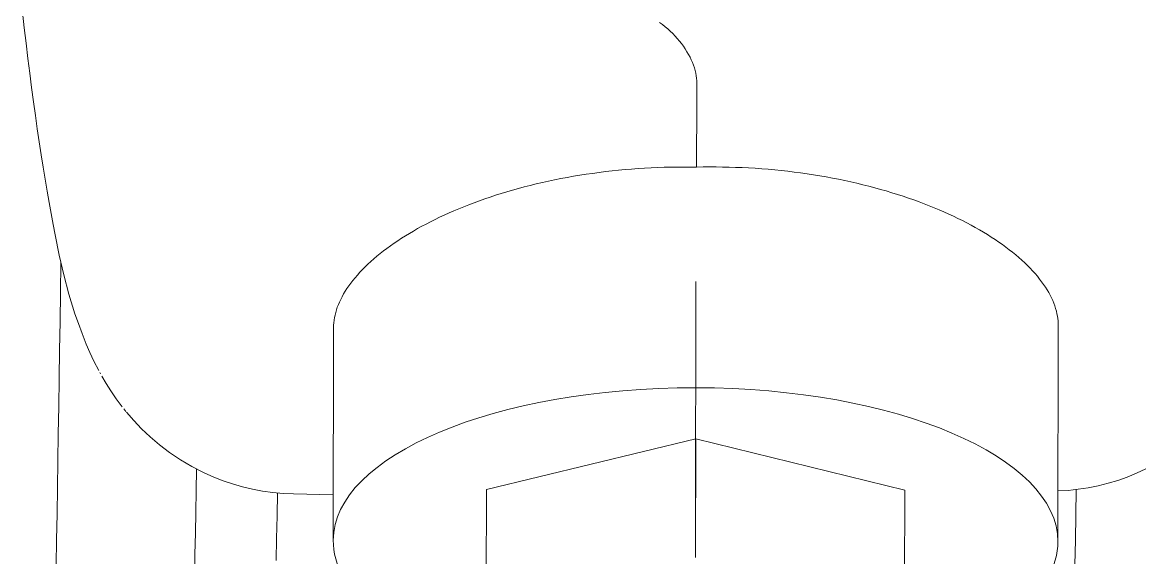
# Model space of a CAD drawing. Extents: x 766778 to 845620, y 133762 to 209800.
# Drawn here: x 786869.6 to 786954.5, y 190118.1 to 190158.8 of the extents above; entities that cross this region are included whole.
import ezdxf

# ---------------------------------------------------------------- set-up
doc = ezdxf.new("R2010")
doc.units = 0
doc.header["$MEASUREMENT"] = 0
doc.linetypes.add('CENTER', pattern=[2, 1.25, -0.25, 0.25, -0.25])
doc.layers.get('0').update_dxf_attribs({"color": 1, "linetype": 'CONTINUOUS'})
doc.layers.add('CENTER_LINES', color=1, linetype='CENTER')
doc.layers.add('LA-4748_SHOWN', color=2, linetype='CONTINUOUS', lineweight=53)

# ---------------------------------------------------------------- blocks, each defined once
blk = doc.blocks.new('ENGINE')
at = {"layer": 'CENTER_LINES', "color": 252, "linetype": 'Continuous', "lineweight": 5}
blk.add_line((945868.695, 204828.858), (945868.596, 204810.049), dxfattribs=at)
at = {"layer": 'LA-4748_SHOWN', "color": 252, "lineweight": 5}
for p, q in [((945817.775, 204848.289), (945817.639, 204849.487)), ((945817.911, 204847.116), (945817.775, 204848.289)), ((945865.998, 204848.536), (945866.214, 204848.373)), ((945866.214, 204848.373), (945866.421, 204848.206)), ((945866.421, 204848.206), (945866.621, 204848.035)), ((945866.621, 204848.035), (945866.813, 204847.86)), ((945866.813, 204847.86), (945866.998, 204847.68)), ((945866.998, 204847.68), (945867.174, 204847.496)), ((945867.174, 204847.496), (945867.343, 204847.307)), ((945818.047, 204845.969), (945817.911, 204847.116)), ((945867.343, 204847.307), (945867.505, 204847.114)), ((945867.505, 204847.114), (945867.659, 204846.915)), ((945867.659, 204846.915), (945867.805, 204846.713)), ((945867.805, 204846.713), (945867.942, 204846.508)), ((945867.942, 204846.508), (945868.071, 204846.3)), ((945818.185, 204844.848), (945818.047, 204845.969)), ((945868.071, 204846.3), (945868.191, 204846.092)), ((945868.191, 204846.092), (945868.3, 204845.883)), ((945868.3, 204845.883), (945868.399, 204845.675)), ((945868.399, 204845.675), (945868.487, 204845.47)), ((945818.323, 204843.752), (945818.185, 204844.848)), ((945868.487, 204845.47), (945868.565, 204845.266)), ((945868.565, 204845.266), (945868.631, 204845.066)), ((945868.631, 204845.066), (945868.686, 204844.868)), ((945868.686, 204844.868), (945868.73, 204844.672)), ((945868.73, 204844.672), (945868.764, 204844.478)), ((945868.764, 204844.478), (945868.788, 204844.287)), ((945868.788, 204844.287), (945868.801, 204844.097)), ((945868.801, 204844.097), (945868.805, 204843.909)), ((945818.462, 204842.681), (945818.323, 204843.752)), ((945818.602, 204841.636), (945818.462, 204842.681)), ((945818.743, 204840.616), (945818.602, 204841.636)), ((945818.885, 204839.621), (945818.743, 204840.616)), ((945819.028, 204838.651), (945818.885, 204839.621)), ((945819.173, 204837.706), (945819.028, 204838.651)), ((945819.319, 204836.786), (945819.173, 204837.706)), ((945861.369, 204837.161), (945860.88, 204837.096)), ((945861.86, 204837.22), (945861.369, 204837.161)), ((945862.352, 204837.275), (945861.86, 204837.22)), ((945862.846, 204837.325), (945862.352, 204837.275)), ((945863.34, 204837.37), (945862.846, 204837.325)), ((945863.834, 204837.41), (945863.34, 204837.37)), ((945864.329, 204837.445), (945863.834, 204837.41)), ((945864.824, 204837.475), (945864.329, 204837.445)), ((945865.319, 204837.5), (945864.824, 204837.475)), ((945865.813, 204837.52), (945865.319, 204837.5)), ((945866.308, 204837.536), (945865.813, 204837.52)), ((945866.802, 204837.546), (945866.308, 204837.536)), ((945867.295, 204837.552), (945866.802, 204837.546)), ((945867.788, 204837.553), (945867.295, 204837.552)), ((945868.28, 204837.55), (945867.788, 204837.553)), ((945868.772, 204837.541), (945868.28, 204837.55)), ((945869.263, 204837.549), (945868.772, 204837.541)), ((945869.756, 204837.551), (945869.263, 204837.549)), ((945870.249, 204837.549), (945869.756, 204837.551)), ((945870.742, 204837.542), (945870.249, 204837.549)), ((945871.237, 204837.53), (945870.742, 204837.542)), ((945871.731, 204837.513), (945871.237, 204837.53)), ((945872.226, 204837.492), (945871.731, 204837.513)), ((945872.721, 204837.465), (945872.226, 204837.492)), ((945873.216, 204837.434), (945872.721, 204837.465)), ((945873.711, 204837.398), (945873.216, 204837.434)), ((945874.206, 204837.356), (945873.711, 204837.398)), ((945874.699, 204837.31), (945874.206, 204837.356)), ((945875.193, 204837.259), (945874.699, 204837.31)), ((945875.685, 204837.203), (945875.193, 204837.259)), ((945876.175, 204837.142), (945875.685, 204837.203)), ((945876.664, 204837.076), (945876.175, 204837.142)), ((945819.466, 204835.891), (945819.319, 204836.786)), ((945856.599, 204836.306), (945856.142, 204836.196)), ((945857.06, 204836.411), (945856.599, 204836.306)), ((945857.526, 204836.513), (945857.06, 204836.411)), ((945857.995, 204836.61), (945857.526, 204836.513)), ((945858.468, 204836.703), (945857.995, 204836.61)), ((945858.945, 204836.791), (945858.468, 204836.703)), ((945859.425, 204836.874), (945858.945, 204836.791)), ((945859.907, 204836.953), (945859.425, 204836.874)), ((945860.393, 204837.027), (945859.907, 204836.953)), ((945860.88, 204837.096), (945860.393, 204837.027)), ((945877.151, 204837.006), (945876.664, 204837.076)), ((945877.635, 204836.931), (945877.151, 204837.006)), ((945878.117, 204836.851), (945877.635, 204836.931)), ((945878.596, 204836.766), (945878.117, 204836.851)), ((945879.072, 204836.676), (945878.596, 204836.766)), ((945879.544, 204836.582), (945879.072, 204836.676)), ((945880.013, 204836.484), (945879.544, 204836.582)), ((945880.477, 204836.381), (945880.013, 204836.484)), ((945880.938, 204836.274), (945880.477, 204836.381)), ((945819.615, 204835.021), (945819.466, 204835.891)), ((945853.51, 204835.456), (945853.091, 204835.32)), ((945853.934, 204835.588), (945853.51, 204835.456)), ((945854.365, 204835.717), (945853.934, 204835.588)), ((945854.801, 204835.842), (945854.365, 204835.717)), ((945855.243, 204835.964), (945854.801, 204835.842)), ((945855.69, 204836.082), (945855.243, 204835.964)), ((945856.142, 204836.196), (945855.69, 204836.082)), ((945881.393, 204836.163), (945880.938, 204836.274)), ((945881.844, 204836.047), (945881.393, 204836.163)), ((945882.29, 204835.928), (945881.844, 204836.047)), ((945882.73, 204835.805), (945882.29, 204835.928)), ((945883.165, 204835.679), (945882.73, 204835.805)), ((945883.594, 204835.548), (945883.165, 204835.679)), ((945884.017, 204835.415), (945883.594, 204835.548)), ((945819.762, 204834.178), (945819.615, 204835.021)), ((945851.094, 204834.595), (945850.714, 204834.442)), ((945851.481, 204834.746), (945851.094, 204834.595)), ((945851.874, 204834.894), (945851.481, 204834.746)), ((945852.274, 204835.039), (945851.874, 204834.894)), ((945852.679, 204835.181), (945852.274, 204835.039)), ((945853.091, 204835.32), (945852.679, 204835.181)), ((945884.433, 204835.278), (945884.017, 204835.415)), ((945884.843, 204835.138), (945884.433, 204835.278)), ((945885.247, 204834.995), (945884.843, 204835.138)), ((945885.645, 204834.848), (945885.247, 204834.995)), ((945886.036, 204834.699), (945885.645, 204834.848)), ((945886.421, 204834.547), (945886.036, 204834.699)), ((945819.909, 204833.36), (945819.762, 204834.178)), ((945849.257, 204833.8), (945848.909, 204833.634)), ((945849.611, 204833.965), (945849.257, 204833.8)), ((945849.973, 204834.126), (945849.611, 204833.965)), ((945850.34, 204834.285), (945849.973, 204834.126)), ((945850.714, 204834.442), (945850.34, 204834.285)), ((945886.8, 204834.392), (945886.421, 204834.547)), ((945887.172, 204834.234), (945886.8, 204834.392)), ((945887.537, 204834.074), (945887.172, 204834.234)), ((945887.896, 204833.911), (945887.537, 204834.074)), ((945888.248, 204833.746), (945887.896, 204833.911)), ((945888.594, 204833.578), (945888.248, 204833.746)), ((945820.058, 204832.563), (945819.909, 204833.36)), ((945847.581, 204832.944), (945847.266, 204832.765)), ((945847.903, 204833.12), (945847.581, 204832.944)), ((945848.232, 204833.293), (945847.903, 204833.12)), ((945848.567, 204833.465), (945848.232, 204833.293)), ((945848.909, 204833.634), (945848.567, 204833.465)), ((945888.933, 204833.408), (945888.594, 204833.578)), ((945889.265, 204833.236), (945888.933, 204833.408)), ((945889.591, 204833.061), (945889.265, 204833.236)), ((945889.911, 204832.884), (945889.591, 204833.061)), ((945890.223, 204832.704), (945889.911, 204832.884)), ((945820.369, 204831.022), (945820.058, 204832.563)), ((945846.359, 204832.216), (945846.07, 204832.029)), ((945846.655, 204832.401), (945846.359, 204832.216)), ((945846.957, 204832.584), (945846.655, 204832.401)), ((945847.266, 204832.765), (945846.957, 204832.584)), ((945890.53, 204832.522), (945890.223, 204832.704)), ((945890.829, 204832.338), (945890.53, 204832.522)), ((945891.122, 204832.152), (945890.829, 204832.338)), ((945891.408, 204831.963), (945891.122, 204832.152)), ((945844.984, 204831.258), (945844.731, 204831.061)), ((945845.245, 204831.454), (945844.984, 204831.258)), ((945845.513, 204831.647), (945845.245, 204831.454)), ((945845.788, 204831.839), (945845.513, 204831.647)), ((945846.07, 204832.029), (945845.788, 204831.839)), ((945891.687, 204831.772), (945891.408, 204831.963)), ((945891.959, 204831.58), (945891.687, 204831.772)), ((945892.224, 204831.386), (945891.959, 204831.58)), ((945892.482, 204831.19), (945892.224, 204831.386)), ((945892.731, 204830.992), (945892.482, 204831.19)), ((945820.71, 204829.528), (945820.369, 204831.022)), ((945820.499, 204830.43), (945820.458, 204828.193)), ((945844.017, 204830.46), (945843.796, 204830.258)), ((945844.247, 204830.662), (945844.017, 204830.46)), ((945844.485, 204830.862), (945844.247, 204830.662)), ((945844.731, 204831.061), (945844.485, 204830.862)), ((945892.973, 204830.793), (945892.731, 204830.992)), ((945893.207, 204830.592), (945892.973, 204830.793)), ((945893.433, 204830.391), (945893.207, 204830.592)), ((945893.65, 204830.188), (945893.433, 204830.391)), ((945821.099, 204828.055), (945820.71, 204829.528)), ((945843.182, 204829.646), (945842.995, 204829.441)), ((945843.378, 204829.85), (945843.182, 204829.646)), ((945843.582, 204830.055), (945843.378, 204829.85)), ((945843.796, 204830.258), (945843.582, 204830.055)), ((945893.859, 204829.984), (945893.65, 204830.188)), ((945894.06, 204829.78), (945893.859, 204829.984)), ((945894.251, 204829.575), (945894.06, 204829.78)), ((945894.434, 204829.369), (945894.251, 204829.575)), ((945842.49, 204828.824), (945842.339, 204828.619)), ((945842.649, 204829.03), (945842.49, 204828.824)), ((945842.818, 204829.235), (945842.649, 204829.03)), ((945842.995, 204829.441), (945842.818, 204829.235)), ((945894.609, 204829.163), (945894.434, 204829.369)), ((945894.774, 204828.957), (945894.609, 204829.163)), ((945894.93, 204828.751), (945894.774, 204828.957)), ((945895.077, 204828.545), (945894.93, 204828.751)), ((945820.458, 204828.193), (945820.417, 204825.985)), ((945821.552, 204826.577), (945821.099, 204828.055)), ((945841.829, 204827.802), (945841.724, 204827.6)), ((945841.943, 204828.005), (945841.829, 204827.802)), ((945842.066, 204828.209), (945841.943, 204828.005)), ((945842.198, 204828.414), (945842.066, 204828.209)), ((945842.339, 204828.619), (945842.198, 204828.414)), ((945895.215, 204828.339), (945895.077, 204828.545)), ((945895.344, 204828.134), (945895.215, 204828.339)), ((945895.463, 204827.929), (945895.344, 204828.134)), ((945895.573, 204827.726), (945895.463, 204827.929)), ((945841.467, 204826.998), (945841.399, 204826.8)), ((945841.544, 204827.198), (945841.467, 204826.998)), ((945841.629, 204827.398), (945841.544, 204827.198)), ((945841.724, 204827.6), (945841.629, 204827.398)), ((945895.674, 204827.522), (945895.573, 204827.726)), ((945895.765, 204827.32), (945895.674, 204827.522)), ((945895.847, 204827.118), (945895.765, 204827.32)), ((945895.92, 204826.918), (945895.847, 204827.118)), ((945821.807, 204825.827), (945821.552, 204826.577)), ((945841.251, 204826.213), (945841.219, 204826.02)), ((945841.291, 204826.407), (945841.251, 204826.213)), ((945841.341, 204826.603), (945841.291, 204826.407)), ((945841.399, 204826.8), (945841.341, 204826.603)), ((945895.984, 204826.718), (945895.92, 204826.918)), ((945896.039, 204826.519), (945895.984, 204826.718)), ((945896.084, 204826.321), (945896.039, 204826.519)), ((945896.121, 204826.125), (945896.084, 204826.321)), ((945820.417, 204825.985), (945820.376, 204823.808)), ((945822.085, 204825.066), (945821.807, 204825.827)), ((945841.177, 204825.449), (945841.092, 204809.314)), ((945841.182, 204825.638), (945841.177, 204825.449)), ((945841.196, 204825.828), (945841.182, 204825.638)), ((945841.219, 204826.02), (945841.196, 204825.828)), ((945896.178, 204825.415), (945896.091, 204809.024)), ((945822.161, 204824.865), (945822.085, 204825.066)), ((945822.402, 204824.26), (945822.161, 204824.865)), ((945820.376, 204823.808), (945820.336, 204821.66)), ((945822.673, 204823.629), (945822.402, 204824.26)), ((945822.982, 204822.968), (945822.673, 204823.629)), ((945823.337, 204822.271), (945822.982, 204822.968)), ((945823.478, 204822.01), (945823.42, 204822.116)), ((945820.336, 204821.66), (945820.296, 204819.543)), ((945823.897, 204821.282), (945823.576, 204821.833)), ((945824.257, 204820.709), (945823.897, 204821.282)), ((945824.661, 204820.115), (945824.257, 204820.709)), ((945820.296, 204819.543), (945820.256, 204817.456)), ((945825.113, 204819.504), (945824.661, 204820.115)), ((945825.387, 204819.157), (945825.231, 204819.353)), ((945825.984, 204818.459), (945825.445, 204819.086)), ((945826.575, 204817.834), (945825.984, 204818.459)), ((945827.224, 204817.215), (945826.575, 204817.834)), ((945820.256, 204817.456), (945820.216, 204815.401)), ((945827.934, 204816.608), (945827.224, 204817.215)), ((945852.737, 204813.129), (945868.632, 204816.922)), ((945868.585, 204807.905), (945868.632, 204816.922)), ((945868.632, 204816.922), (945884.487, 204812.962)), ((945828.702, 204816.02), (945827.934, 204816.608)), ((945829.523, 204815.462), (945828.702, 204816.02)), ((945820.216, 204815.401), (945820.176, 204813.378)), ((945830.393, 204814.941), (945829.523, 204815.462)), ((945831.307, 204814.467), (945830.393, 204814.941)), ((945830.696, 204813.112), (945830.729, 204814.759)), ((945832.058, 204814.131), (945831.307, 204814.467)), ((945902.787, 204814.527), (945902.089, 204814.201)), ((945820.176, 204813.378), (945820.136, 204811.386)), ((945832.746, 204813.863), (945832.037, 204814.141)), ((945833.474, 204813.616), (945832.746, 204813.863)), ((945834.22, 204813.401), (945833.474, 204813.616)), ((945834.98, 204813.219), (945834.22, 204813.401)), ((945899.916, 204813.435), (945899.167, 204813.25)), ((945900.653, 204813.655), (945899.916, 204813.435)), ((945901.377, 204813.91), (945900.653, 204813.655)), ((945902.089, 204814.201), (945901.377, 204813.91)), ((945830.664, 204811.487), (945830.696, 204813.112)), ((945835.75, 204813.071), (945834.98, 204813.219)), ((945836.527, 204812.959), (945835.75, 204813.071)), ((945837.307, 204812.883), (945836.527, 204812.959)), ((945836.868, 204812.921), (945836.834, 204811.188)), ((945838.086, 204812.846), (945837.307, 204812.883)), ((945841.11, 204812.777), (945838.098, 204812.846)), ((945852.649, 204796.358), (945852.737, 204813.129)), ((945884.399, 204796.191), (945884.487, 204812.962)), ((945896.879, 204812.912), (945896.112, 204812.873)), ((945897.646, 204812.988), (945896.879, 204812.912)), ((945897.461, 204811.033), (945897.499, 204812.971)), ((945898.41, 204813.101), (945897.646, 204812.988)), ((945899.167, 204813.25), (945898.41, 204813.101)), ((945820.136, 204811.386), (945820.097, 204809.427)), ((945830.632, 204809.882), (945830.664, 204811.487)), ((945836.834, 204811.188), (945836.799, 204809.479)), ((945897.422, 204809.126), (945897.461, 204811.033)), ((945820.097, 204809.427), (945820.058, 204807.5)), ((945830.599, 204808.299), (945830.632, 204809.882)), ((945836.799, 204809.479), (945836.765, 204807.795)), ((945897.384, 204807.249), (945897.422, 204809.126)), ((945830.567, 204806.737), (945830.599, 204808.299))]:
    blk.add_line(p, q, dxfattribs=at)
for centre, major_axis, ratio, start_param, end_param in [((945869.42, 204977.316), (-0.796, -165.156), 0.000293, 0.561765, 0.630456), ((945869.19, 204829.071), (26.939, -4.258), 0.380694, 0.058063, 0.124975), ((945868.592, 204809.169), (-27.5, 0.145), 0.422978, 3.141593, 6.283185), ((945868.592, 204809.169), (-27.5, 0.145), 0.422978, 0, 0.955412), ((945868.592, 204809.169), (27.5, -0.145), 0.422978, 5.327774, 6.283185)]:
    blk.add_ellipse(centre, major_axis=major_axis, ratio=ratio, start_param=start_param, end_param=end_param, dxfattribs=at)

msp = doc.modelspace()

# ---------------------------------------------------------------- block references
at = {"color": 7, "linetype": 'Continuous', "rotation": 0.1984573570547499}
msp.add_blockref('ENGINE', (-158232.80366, -17964.77499), dxfattribs=at)

doc.saveas('drawing.dxf')
